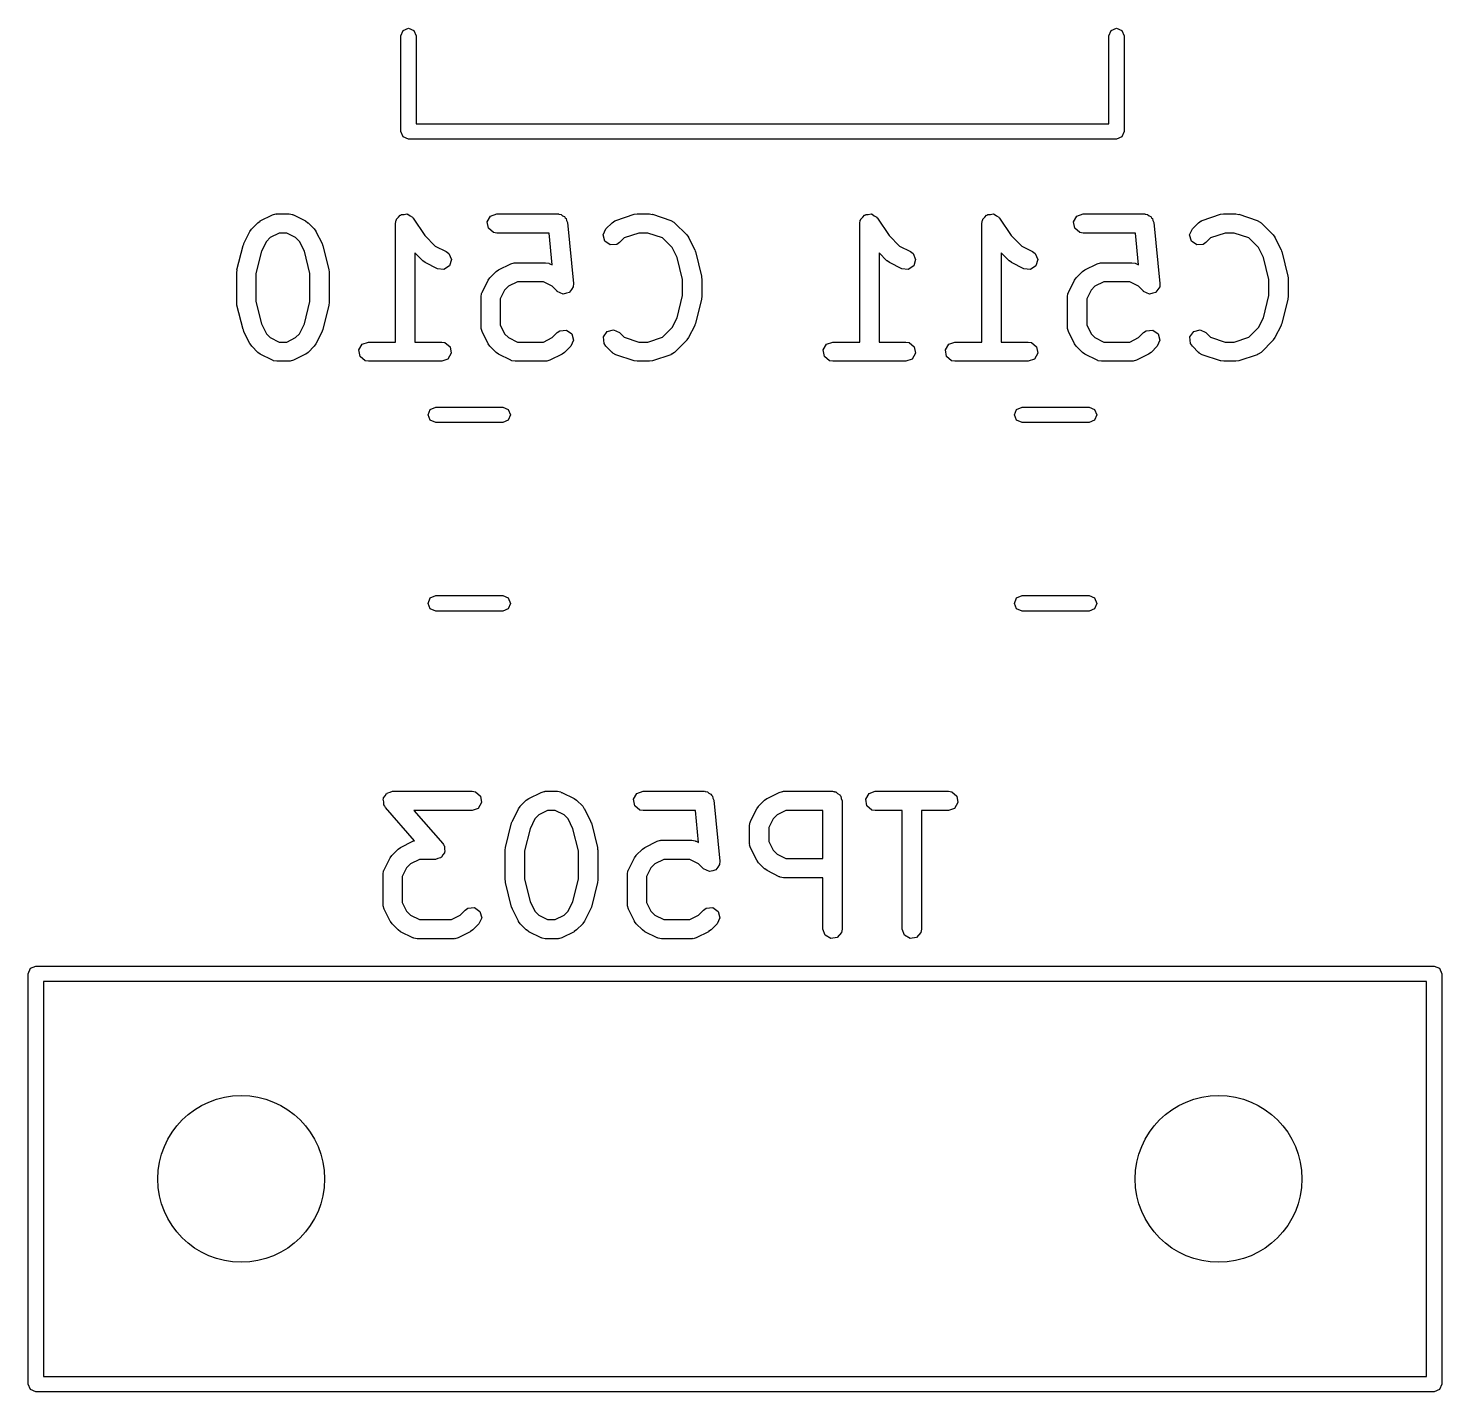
# Model space of a CAD drawing. Extents: x 88 to 206, y -135 to -60.
# Drawn here: x 123.56 to 134.58, y -106.92 to -96.29 of the extents above; entities that cross this region are included whole.
import ezdxf

# ---------------------------------------------------------------- set-up
doc = ezdxf.new("R2010")
doc.units = 0
doc.layers.add('BLACK', color=7, linetype='CONTINUOUS')

msp = doc.modelspace()

# ---------------------------------------------------------------- linework, layer by layer
at = {"layer": 'BLACK', "linetype": 'CONTINUOUS'}
for p, q in [((126.466, -96.3486), (126.484, -96.3062)), ((126.484, -96.3062), (126.526, -96.2886)), ((126.526, -96.2886), (126.568, -96.3062)), ((126.568, -96.3062), (126.586, -96.3486)), ((131.986, -96.3486), (132.004, -96.3062)), ((132.004, -96.3062), (132.046, -96.2886)), ((132.046, -96.2886), (132.088, -96.3062)), ((132.088, -96.3062), (132.106, -96.3486)), ((126.466, -97.0936), (126.466, -96.3486)), ((126.586, -96.3486), (126.586, -97.0336)), ((131.986, -97.0336), (131.986, -96.3486)), ((132.106, -96.3486), (132.106, -97.0936)), ((126.586, -97.0336), (131.986, -97.0336)), ((126.484, -97.136), (126.466, -97.0936)), ((126.526, -97.1536), (126.484, -97.136)), ((132.046, -97.1536), (126.526, -97.1536)), ((132.088, -97.136), (132.046, -97.1536)), ((132.106, -97.0936), (132.088, -97.136)), ((125.371, -97.7915), (125.466, -97.7439)), ((125.466, -97.7439), (125.491, -97.7365)), ((125.491, -97.7365), (125.496, -97.7375)), ((125.496, -97.7375), (125.5, -97.736)), ((125.5, -97.736), (125.595, -97.736)), ((125.595, -97.736), (125.621, -97.7405)), ((125.621, -97.7405), (125.624, -97.7434)), ((125.624, -97.7434), (125.629, -97.7439)), ((125.629, -97.7439), (125.724, -97.7915)), ((126.449, -97.7627), (126.462, -97.746)), ((126.462, -97.746), (126.467, -97.7453)), ((126.467, -97.7453), (126.47, -97.7423)), ((126.47, -97.7423), (126.492, -97.7409)), ((126.492, -97.7409), (126.513, -97.7371)), ((126.513, -97.7371), (126.517, -97.7393)), ((126.517, -97.7393), (126.521, -97.739)), ((126.521, -97.739), (126.539, -97.7519)), ((127.166, -97.7535), (127.214, -97.736)), ((127.214, -97.736), (127.69, -97.736)), ((127.69, -97.736), (127.694, -97.7367)), ((127.694, -97.7367), (127.696, -97.7362)), ((127.696, -97.7362), (127.699, -97.7375)), ((127.699, -97.7375), (127.716, -97.7405)), ((127.716, -97.7405), (127.728, -97.7507)), ((128.143, -97.7874), (128.286, -97.7398)), ((128.286, -97.7398), (128.308, -97.7365)), ((128.308, -97.7365), (128.31, -97.736)), ((128.31, -97.736), (128.405, -97.736)), ((128.405, -97.736), (128.427, -97.7399)), ((128.427, -97.7399), (128.428, -97.7398)), ((128.428, -97.7398), (128.571, -97.7874)), ((130.068, -97.7627), (130.082, -97.746)), ((130.082, -97.746), (130.086, -97.7453)), ((130.086, -97.7453), (130.089, -97.7423)), ((130.089, -97.7423), (130.111, -97.7409)), ((130.111, -97.7409), (130.133, -97.7371)), ((130.133, -97.7371), (130.136, -97.7393)), ((130.136, -97.7393), (130.141, -97.739)), ((130.141, -97.739), (130.158, -97.7519)), ((131.021, -97.7627), (131.034, -97.746)), ((131.034, -97.746), (131.039, -97.7453)), ((131.039, -97.7453), (131.042, -97.7423)), ((131.042, -97.7423), (131.064, -97.7409)), ((131.064, -97.7409), (131.085, -97.7371)), ((131.085, -97.7371), (131.089, -97.7393)), ((131.089, -97.7393), (131.093, -97.739)), ((131.093, -97.739), (131.111, -97.7519)), ((131.738, -97.7535), (131.786, -97.736)), ((131.786, -97.736), (132.262, -97.736)), ((132.262, -97.736), (132.266, -97.7367)), ((132.266, -97.7367), (132.268, -97.7362)), ((132.268, -97.7362), (132.271, -97.7375)), ((132.271, -97.7375), (132.288, -97.7405)), ((132.288, -97.7405), (132.3, -97.7507)), ((132.715, -97.7874), (132.858, -97.7398)), ((132.858, -97.7398), (132.88, -97.7365)), ((132.88, -97.7365), (132.882, -97.736)), ((132.882, -97.736), (132.977, -97.736)), ((132.977, -97.736), (132.999, -97.7399)), ((132.999, -97.7399), (133, -97.7398)), ((133, -97.7398), (133.143, -97.7874)), ((125.29, -97.8727), (125.303, -97.8547)), ((125.303, -97.8547), (125.304, -97.8532)), ((125.304, -97.8532), (125.352, -97.8056)), ((125.352, -97.8056), (125.37, -97.7927)), ((125.37, -97.7927), (125.371, -97.7915)), ((125.724, -97.7915), (125.742, -97.8049)), ((125.742, -97.8049), (125.744, -97.8056)), ((125.744, -97.8056), (125.791, -97.8532)), ((125.791, -97.8532), (125.804, -97.8716)), ((126.425, -97.811), (126.43, -97.7853)), ((126.425, -98.736), (126.425, -97.811)), ((126.43, -97.7853), (126.432, -97.782)), ((126.432, -97.782), (126.433, -97.7777)), ((126.433, -97.7777), (126.449, -97.7627)), ((126.539, -97.7519), (126.557, -97.7628)), ((126.557, -97.7628), (126.559, -97.7668)), ((126.559, -97.7668), (126.562, -97.7694)), ((126.562, -97.7694), (126.654, -97.9061)), ((127.14, -97.798), (127.166, -97.7535)), ((127.149, -97.8485), (127.14, -97.798)), ((127.189, -97.8815), (127.149, -97.8485)), ((127.728, -97.7507), (127.743, -97.7573)), ((127.743, -97.7573), (127.747, -97.7667)), ((127.747, -97.7667), (127.755, -97.7735)), ((127.755, -97.7735), (127.758, -97.7892)), ((127.758, -97.7892), (127.765, -97.8035)), ((127.765, -97.8035), (127.813, -98.2797)), ((128.044, -97.8997), (128.066, -97.8532)), ((128.066, -97.8532), (128.114, -97.8056)), ((128.114, -97.8056), (128.135, -97.7906)), ((128.135, -97.7906), (128.139, -97.7902)), ((128.139, -97.7902), (128.143, -97.7874)), ((128.571, -97.7874), (128.594, -97.7999)), ((128.594, -97.7999), (128.597, -97.8037)), ((128.597, -97.8037), (128.601, -97.8056)), ((128.601, -97.8056), (128.696, -97.9008)), ((130.045, -97.811), (130.049, -97.7853)), ((130.045, -98.736), (130.045, -97.811)), ((130.049, -97.7853), (130.052, -97.782)), ((130.052, -97.7777), (130.068, -97.7627)), ((130.052, -97.782), (130.052, -97.7777)), ((130.158, -97.7519), (130.177, -97.7628)), ((130.177, -97.7628), (130.179, -97.7668)), ((130.179, -97.7668), (130.182, -97.7694)), ((130.182, -97.7694), (130.273, -97.9061)), ((130.997, -97.811), (131.002, -97.7853)), ((130.997, -98.736), (130.997, -97.811)), ((131.002, -97.7853), (131.004, -97.782)), ((131.004, -97.782), (131.005, -97.7777)), ((131.005, -97.7777), (131.021, -97.7627)), ((131.111, -97.7519), (131.129, -97.7628)), ((131.129, -97.7628), (131.131, -97.7668)), ((131.131, -97.7668), (131.134, -97.7694)), ((131.134, -97.7694), (131.226, -97.9061)), ((131.712, -97.798), (131.738, -97.7535)), ((131.721, -97.8485), (131.712, -97.798)), ((131.761, -97.8815), (131.721, -97.8485)), ((132.3, -97.7507), (132.315, -97.7573)), ((132.315, -97.7573), (132.319, -97.7667)), ((132.319, -97.7667), (132.327, -97.7735)), ((132.327, -97.7735), (132.33, -97.7892)), ((132.33, -97.7892), (132.337, -97.8035)), ((132.337, -97.8035), (132.385, -98.2797)), ((132.616, -97.8997), (132.638, -97.8532)), ((132.638, -97.8532), (132.686, -97.8056)), ((132.686, -97.8056), (132.707, -97.7906)), ((132.707, -97.7906), (132.711, -97.7902)), ((132.711, -97.7902), (132.715, -97.7874)), ((133.143, -97.7874), (133.166, -97.7999)), ((133.166, -97.7999), (133.169, -97.8037)), ((133.169, -97.8037), (133.173, -97.8056)), ((133.173, -97.8056), (133.268, -97.9008)), ((125.242, -97.9679), (125.29, -97.8727)), ((125.419, -97.9506), (125.38, -98.0276)), ((125.449, -97.9202), (125.419, -97.9506)), ((125.518, -97.886), (125.449, -97.9202)), ((125.578, -97.886), (125.518, -97.886)), ((125.646, -97.9202), (125.578, -97.886)), ((125.676, -97.9506), (125.646, -97.9202)), ((125.715, -98.0276), (125.676, -97.9506)), ((125.804, -97.8716), (125.805, -97.8727)), ((125.805, -97.8727), (125.853, -97.9679)), ((126.654, -97.9061), (126.735, -97.9874)), ((127.214, -97.886), (127.189, -97.8815)), ((127.623, -97.886), (127.214, -97.886)), ((127.647, -98.1342), (127.623, -97.886)), ((128.058, -97.9492), (128.044, -97.8997)), ((128.1, -97.9787), (128.058, -97.9492)), ((128.172, -97.9593), (128.151, -97.9742)), ((128.207, -97.9242), (128.172, -97.9593)), ((128.322, -97.886), (128.207, -97.9242)), ((128.393, -97.886), (128.322, -97.886)), ((128.507, -97.9242), (128.393, -97.886)), ((128.581, -97.9983), (128.507, -97.9242)), ((128.696, -97.9008), (128.709, -97.9192)), ((128.709, -97.9192), (128.71, -97.9203)), ((128.71, -97.9203), (128.758, -98.0155)), ((130.273, -97.9061), (130.355, -97.9874)), ((131.226, -97.9061), (131.307, -97.9874)), ((131.786, -97.886), (131.761, -97.8815)), ((132.195, -97.886), (131.786, -97.886)), ((132.219, -98.1342), (132.195, -97.886)), ((132.63, -97.9492), (132.616, -97.8997)), ((132.672, -97.9787), (132.63, -97.9492)), ((132.744, -97.9593), (132.723, -97.9742)), ((132.779, -97.9242), (132.744, -97.9593)), ((132.894, -97.886), (132.779, -97.9242)), ((132.965, -97.886), (132.894, -97.886)), ((133.079, -97.9242), (132.965, -97.886)), ((133.153, -97.9983), (133.079, -97.9242)), ((133.268, -97.9008), (133.281, -97.9192)), ((133.281, -97.9192), (133.282, -97.9203)), ((133.282, -97.9203), (133.33, -98.0155)), ((125.189, -98.1737), (125.237, -97.9833)), ((125.237, -97.9833), (125.242, -97.9714)), ((125.242, -97.9714), (125.242, -97.9679)), ((125.38, -98.0276), (125.337, -98.2012)), ((125.758, -98.2012), (125.715, -98.0276)), ((125.853, -97.9679), (125.856, -97.9803)), ((125.856, -97.9803), (125.858, -97.9833)), ((125.858, -97.9833), (125.906, -98.1737)), ((126.637, -98.1021), (126.575, -98.0397)), ((126.575, -98.0397), (126.575, -98.736)), ((126.735, -97.9874), (126.819, -98.0296)), ((126.819, -98.0296), (126.84, -98.0451)), ((126.84, -98.0451), (126.861, -98.0922)), ((128.151, -97.9742), (128.1, -97.9787)), ((128.62, -98.0753), (128.581, -97.9983)), ((128.663, -98.2488), (128.62, -98.0753)), ((128.758, -98.0155), (128.761, -98.0279)), ((128.761, -98.0279), (128.763, -98.0309)), ((128.763, -98.0309), (128.811, -98.2214)), ((130.257, -98.1021), (130.195, -98.0397)), ((130.195, -98.0397), (130.195, -98.736)), ((130.355, -97.9874), (130.439, -98.0296)), ((130.439, -98.0296), (130.46, -98.0451)), ((130.46, -98.0451), (130.48, -98.0922)), ((131.209, -98.1021), (131.147, -98.0397)), ((131.147, -98.0397), (131.147, -98.736)), ((131.307, -97.9874), (131.391, -98.0296)), ((131.391, -98.0296), (131.412, -98.0451)), ((131.412, -98.0451), (131.433, -98.0922)), ((132.723, -97.9742), (132.672, -97.9787)), ((133.192, -98.0753), (133.153, -97.9983)), ((133.235, -98.2488), (133.192, -98.0753)), ((133.33, -98.0155), (133.333, -98.0279)), ((133.333, -98.0279), (133.335, -98.0309)), ((133.335, -98.0309), (133.383, -98.2214)), ((125.187, -98.1919), (125.19, -98.1772)), ((125.19, -98.1772), (125.189, -98.1737)), ((125.906, -98.1737), (125.907, -98.1887)), ((126.639, -98.1028), (126.637, -98.1021)), ((126.657, -98.1162), (126.639, -98.1028)), ((126.752, -98.1638), (126.657, -98.1162)), ((126.803, -98.1696), (126.752, -98.1638)), ((126.846, -98.1414), (126.803, -98.1696)), ((126.861, -98.0922), (126.846, -98.1414)), ((127.161, -98.2341), (127.209, -98.1865)), ((127.209, -98.1865), (127.227, -98.1737)), ((127.227, -98.1737), (127.228, -98.1725)), ((127.228, -98.1725), (127.324, -98.1249)), ((127.324, -98.1249), (127.349, -98.1174)), ((127.349, -98.1174), (127.353, -98.1185)), ((127.353, -98.1185), (127.357, -98.1169)), ((127.357, -98.1169), (127.595, -98.1169)), ((127.595, -98.1169), (127.621, -98.1215)), ((127.621, -98.1215), (127.624, -98.1243)), ((127.624, -98.1243), (127.629, -98.1249)), ((127.629, -98.1249), (127.647, -98.1342)), ((130.259, -98.1028), (130.257, -98.1021)), ((130.277, -98.1162), (130.259, -98.1028)), ((130.372, -98.1638), (130.277, -98.1162)), ((130.423, -98.1696), (130.372, -98.1638)), ((130.466, -98.1414), (130.423, -98.1696)), ((130.48, -98.0922), (130.466, -98.1414)), ((131.211, -98.1028), (131.209, -98.1021)), ((131.229, -98.1162), (131.211, -98.1028)), ((131.324, -98.1638), (131.229, -98.1162)), ((131.375, -98.1696), (131.324, -98.1638)), ((131.418, -98.1414), (131.375, -98.1696)), ((131.433, -98.0922), (131.418, -98.1414)), ((131.733, -98.2341), (131.781, -98.1865)), ((131.781, -98.1865), (131.799, -98.1737)), ((131.799, -98.1737), (131.8, -98.1725)), ((131.8, -98.1725), (131.896, -98.1249)), ((131.896, -98.1249), (131.921, -98.1174)), ((131.921, -98.1174), (131.925, -98.1185)), ((131.925, -98.1185), (131.929, -98.1169)), ((131.929, -98.1169), (132.167, -98.1169)), ((132.167, -98.1169), (132.193, -98.1215)), ((132.193, -98.1215), (132.196, -98.1243)), ((132.196, -98.1243), (132.201, -98.1249)), ((132.201, -98.1249), (132.219, -98.1342)), ((125.187, -98.43), (125.187, -98.1919)), ((125.337, -98.2012), (125.337, -98.4208)), ((125.758, -98.4208), (125.758, -98.2012)), ((125.907, -98.1887), (125.908, -98.1919)), ((125.908, -98.1919), (125.908, -98.43)), ((127.1, -98.3489), (127.147, -98.2536)), ((127.147, -98.2536), (127.161, -98.2356)), ((127.161, -98.2356), (127.161, -98.2341)), ((127.375, -98.2669), (127.306, -98.3012)), ((127.578, -98.2669), (127.375, -98.2669)), ((127.646, -98.3012), (127.578, -98.2669)), ((127.813, -98.2797), (127.811, -98.3057)), ((128.663, -98.3732), (128.663, -98.2488)), ((128.811, -98.2214), (128.812, -98.2363)), ((128.812, -98.2363), (128.813, -98.2396)), ((128.813, -98.2396), (128.813, -98.3824)), ((131.672, -98.3489), (131.719, -98.2536)), ((131.719, -98.2536), (131.733, -98.2356)), ((131.733, -98.2356), (131.733, -98.2341)), ((131.947, -98.2669), (131.878, -98.3012)), ((132.15, -98.2669), (131.947, -98.2669)), ((132.218, -98.3012), (132.15, -98.2669)), ((132.385, -98.2797), (132.383, -98.3057)), ((133.235, -98.3732), (133.235, -98.2488)), ((133.383, -98.2214), (133.384, -98.2363)), ((133.384, -98.2363), (133.385, -98.2396)), ((133.385, -98.2396), (133.385, -98.3824)), ((127.092, -98.3824), (127.096, -98.3568)), ((127.092, -98.6205), (127.092, -98.3824)), ((127.096, -98.3568), (127.099, -98.3533)), ((127.099, -98.3533), (127.1, -98.3489)), ((127.276, -98.3316), (127.242, -98.4001)), ((127.242, -98.4001), (127.242, -98.6028)), ((127.306, -98.3012), (127.276, -98.3316)), ((127.685, -98.3402), (127.646, -98.3012)), ((127.686, -98.3404), (127.685, -98.3402)), ((127.686, -98.3409), (127.686, -98.3404)), ((127.709, -98.3512), (127.686, -98.3409)), ((127.732, -98.3619), (127.709, -98.3512)), ((127.757, -98.3551), (127.732, -98.362)), ((127.732, -98.362), (127.732, -98.3618)), ((127.732, -98.3618), (127.732, -98.3619)), ((127.781, -98.3486), (127.757, -98.3551)), ((127.782, -98.3481), (127.781, -98.3482)), ((127.781, -98.3482), (127.781, -98.3486)), ((127.796, -98.3272), (127.782, -98.3481)), ((127.811, -98.3066), (127.796, -98.3272)), ((127.811, -98.3057), (127.81, -98.3061)), ((127.81, -98.3061), (127.811, -98.3066)), ((128.62, -98.5467), (128.663, -98.3732)), ((128.811, -98.4006), (128.763, -98.5911)), ((128.813, -98.3824), (128.81, -98.3972)), ((128.81, -98.3972), (128.811, -98.4006)), ((131.664, -98.3824), (131.668, -98.3568)), ((131.664, -98.6205), (131.664, -98.3824)), ((131.668, -98.3568), (131.671, -98.3533)), ((131.671, -98.3533), (131.672, -98.3489)), ((131.848, -98.3316), (131.814, -98.4001)), ((131.814, -98.4001), (131.814, -98.6028)), ((131.878, -98.3012), (131.848, -98.3316)), ((132.257, -98.3402), (132.218, -98.3012)), ((132.258, -98.3404), (132.257, -98.3402)), ((132.258, -98.3409), (132.258, -98.3404)), ((132.281, -98.3512), (132.258, -98.3409)), ((132.304, -98.3619), (132.281, -98.3512)), ((132.329, -98.3551), (132.304, -98.362)), ((132.304, -98.362), (132.304, -98.3618)), ((132.304, -98.3618), (132.304, -98.3619)), ((132.353, -98.3486), (132.329, -98.3551)), ((132.354, -98.3481), (132.353, -98.3482)), ((132.353, -98.3482), (132.353, -98.3486)), ((132.368, -98.3272), (132.354, -98.3481)), ((132.383, -98.3066), (132.368, -98.3272)), ((132.383, -98.3057), (132.382, -98.3061)), ((132.382, -98.3061), (132.383, -98.3066)), ((133.192, -98.5467), (133.235, -98.3732)), ((133.383, -98.4006), (133.335, -98.5911)), ((133.385, -98.3824), (133.382, -98.3972)), ((133.382, -98.3972), (133.383, -98.4006)), ((125.188, -98.4333), (125.187, -98.43)), ((125.189, -98.4482), (125.188, -98.4333)), ((125.237, -98.6387), (125.189, -98.4482)), ((125.337, -98.4208), (125.38, -98.5943)), ((125.715, -98.5943), (125.758, -98.4208)), ((125.906, -98.4482), (125.858, -98.6387)), ((125.908, -98.43), (125.906, -98.4448)), ((125.906, -98.4448), (125.906, -98.4482)), ((125.38, -98.5943), (125.419, -98.6713)), ((125.676, -98.6713), (125.715, -98.5943)), ((127.093, -98.6247), (127.092, -98.6205)), ((127.092, -98.6291), (127.093, -98.6247)), ((127.242, -98.6028), (127.276, -98.6713)), ((128.507, -98.6978), (128.581, -98.6237)), ((128.581, -98.6237), (128.62, -98.5467)), ((128.758, -98.6064), (128.71, -98.7017)), ((128.763, -98.5911), (128.758, -98.6029)), ((128.758, -98.6029), (128.758, -98.6064)), ((131.665, -98.6247), (131.664, -98.6205)), ((131.664, -98.6291), (131.665, -98.6247)), ((131.814, -98.6028), (131.848, -98.6713)), ((133.079, -98.6978), (133.153, -98.6237)), ((133.153, -98.6237), (133.192, -98.5467)), ((133.33, -98.6064), (133.282, -98.7017)), ((133.335, -98.5911), (133.33, -98.6029)), ((133.33, -98.6029), (133.33, -98.6064)), ((125.239, -98.6416), (125.237, -98.6387)), ((125.242, -98.654), (125.239, -98.6416)), ((125.29, -98.7493), (125.242, -98.654)), ((125.419, -98.6713), (125.449, -98.7017)), ((125.449, -98.7017), (125.518, -98.736)), ((125.518, -98.736), (125.578, -98.736)), ((125.578, -98.736), (125.646, -98.7017)), ((125.646, -98.7017), (125.676, -98.6713)), ((125.853, -98.654), (125.805, -98.7493)), ((125.858, -98.6387), (125.853, -98.6505)), ((125.853, -98.6505), (125.853, -98.654)), ((126.166, -98.7535), (126.214, -98.736)), ((126.214, -98.736), (126.425, -98.736)), ((126.575, -98.736), (126.786, -98.736)), ((126.786, -98.736), (126.811, -98.7405)), ((127.1, -98.654), (127.092, -98.6291)), ((127.147, -98.7493), (127.1, -98.654)), ((127.276, -98.6713), (127.306, -98.7017)), ((127.306, -98.7017), (127.375, -98.736)), ((127.375, -98.736), (127.578, -98.736)), ((127.578, -98.736), (127.646, -98.7017)), ((127.646, -98.7017), (127.685, -98.6627)), ((127.685, -98.6627), (127.706, -98.6478)), ((127.706, -98.6478), (127.758, -98.6433)), ((127.758, -98.6433), (127.8, -98.6727)), ((127.813, -98.7223), (127.791, -98.7688)), ((127.8, -98.6727), (127.813, -98.7223)), ((128.047, -98.6963), (128.076, -98.6543)), ((128.051, -98.7474), (128.047, -98.6963)), ((128.076, -98.6543), (128.126, -98.641)), ((128.126, -98.641), (128.172, -98.6627)), ((128.172, -98.6627), (128.207, -98.6978)), ((128.207, -98.6978), (128.322, -98.736)), ((128.322, -98.736), (128.393, -98.736)), ((128.393, -98.736), (128.507, -98.6978)), ((128.696, -98.7212), (128.601, -98.8164)), ((128.697, -98.7197), (128.696, -98.7212)), ((128.71, -98.7017), (128.697, -98.7197)), ((129.786, -98.7535), (129.834, -98.736)), ((129.834, -98.736), (130.045, -98.736)), ((130.195, -98.736), (130.405, -98.736)), ((130.405, -98.736), (130.431, -98.7405)), ((130.738, -98.7535), (130.786, -98.736)), ((130.786, -98.736), (130.997, -98.736)), ((131.147, -98.736), (131.358, -98.736)), ((131.358, -98.736), (131.383, -98.7405)), ((131.672, -98.654), (131.664, -98.6291)), ((131.719, -98.7493), (131.672, -98.654)), ((131.848, -98.6713), (131.878, -98.7017)), ((131.878, -98.7017), (131.947, -98.736)), ((131.947, -98.736), (132.15, -98.736)), ((132.15, -98.736), (132.218, -98.7017)), ((132.218, -98.7017), (132.257, -98.6627)), ((132.257, -98.6627), (132.278, -98.6478)), ((132.278, -98.6478), (132.33, -98.6433)), ((132.33, -98.6433), (132.372, -98.6727)), ((132.385, -98.7223), (132.363, -98.7688)), ((132.372, -98.6727), (132.385, -98.7223)), ((132.619, -98.6963), (132.648, -98.6543)), ((132.623, -98.7474), (132.619, -98.6963)), ((132.648, -98.6543), (132.698, -98.641)), ((132.698, -98.641), (132.744, -98.6627)), ((132.744, -98.6627), (132.779, -98.6978)), ((132.779, -98.6978), (132.894, -98.736)), ((132.894, -98.736), (132.965, -98.736)), ((132.965, -98.736), (133.079, -98.6978)), ((133.268, -98.7212), (133.173, -98.8164)), ((133.269, -98.7197), (133.268, -98.7212)), ((133.282, -98.7017), (133.269, -98.7197)), ((125.291, -98.7504), (125.29, -98.7493)), ((125.304, -98.7688), (125.291, -98.7504)), ((125.352, -98.8164), (125.304, -98.7688)), ((125.353, -98.8171), (125.352, -98.8164)), ((125.371, -98.8304), (125.353, -98.8171)), ((125.466, -98.8781), (125.371, -98.8304)), ((125.724, -98.8304), (125.629, -98.8781)), ((125.725, -98.8293), (125.724, -98.8304)), ((125.744, -98.8164), (125.725, -98.8293)), ((125.791, -98.7688), (125.744, -98.8164)), ((125.792, -98.7673), (125.791, -98.7688)), ((125.805, -98.7493), (125.792, -98.7673)), ((126.14, -98.798), (126.166, -98.7535)), ((126.149, -98.8485), (126.14, -98.798)), ((126.189, -98.8815), (126.149, -98.8485)), ((126.811, -98.7405), (126.851, -98.7735)), ((126.86, -98.824), (126.834, -98.8684)), ((126.851, -98.7735), (126.86, -98.824)), ((127.148, -98.7504), (127.147, -98.7493)), ((127.161, -98.7688), (127.148, -98.7504)), ((127.209, -98.8164), (127.161, -98.7688)), ((127.21, -98.8171), (127.209, -98.8164)), ((127.228, -98.8304), (127.21, -98.8171)), ((127.324, -98.8781), (127.228, -98.8304)), ((127.724, -98.8304), (127.629, -98.8781)), ((127.725, -98.8293), (127.724, -98.8304)), ((127.744, -98.8164), (127.725, -98.8293)), ((127.791, -98.7688), (127.744, -98.8164)), ((128.066, -98.7688), (128.051, -98.7474)), ((128.114, -98.8164), (128.066, -98.7688)), ((128.118, -98.8183), (128.114, -98.8164)), ((128.12, -98.8221), (128.118, -98.8183)), ((128.143, -98.8345), (128.12, -98.8221)), ((128.286, -98.8821), (128.143, -98.8345)), ((128.571, -98.8345), (128.428, -98.8821)), ((128.575, -98.8317), (128.571, -98.8345)), ((128.579, -98.8313), (128.575, -98.8317)), ((128.601, -98.8164), (128.579, -98.8313)), ((129.76, -98.798), (129.786, -98.7535)), ((129.769, -98.8485), (129.76, -98.798)), ((129.808, -98.8815), (129.769, -98.8485)), ((130.431, -98.7405), (130.47, -98.7735)), ((130.479, -98.824), (130.454, -98.8684)), ((130.47, -98.7735), (130.479, -98.824)), ((130.712, -98.798), (130.738, -98.7535)), ((130.721, -98.8485), (130.712, -98.798)), ((130.761, -98.8815), (130.721, -98.8485)), ((131.383, -98.7405), (131.423, -98.7735)), ((131.432, -98.824), (131.406, -98.8684)), ((131.423, -98.7735), (131.432, -98.824)), ((131.72, -98.7504), (131.719, -98.7493)), ((131.733, -98.7688), (131.72, -98.7504)), ((131.781, -98.8164), (131.733, -98.7688)), ((131.782, -98.8171), (131.781, -98.8164)), ((131.8, -98.8304), (131.782, -98.8171)), ((131.896, -98.8781), (131.8, -98.8304)), ((132.296, -98.8304), (132.201, -98.8781)), ((132.297, -98.8293), (132.296, -98.8304)), ((132.316, -98.8164), (132.297, -98.8293)), ((132.363, -98.7688), (132.316, -98.8164)), ((132.638, -98.7688), (132.623, -98.7474)), ((132.686, -98.8164), (132.638, -98.7688)), ((132.69, -98.8183), (132.686, -98.8164)), ((132.692, -98.8221), (132.69, -98.8183)), ((132.715, -98.8345), (132.692, -98.8221)), ((132.858, -98.8821), (132.715, -98.8345)), ((133.143, -98.8345), (133, -98.8821)), ((133.147, -98.8317), (133.143, -98.8345)), ((133.151, -98.8313), (133.147, -98.8317)), ((133.173, -98.8164), (133.151, -98.8313)), ((125.471, -98.8786), (125.466, -98.8781)), ((125.474, -98.8815), (125.471, -98.8786)), ((125.5, -98.886), (125.474, -98.8815)), ((125.595, -98.886), (125.5, -98.886)), ((125.599, -98.8844), (125.595, -98.886)), ((125.604, -98.8855), (125.599, -98.8844)), ((125.629, -98.8781), (125.604, -98.8855)), ((126.214, -98.886), (126.189, -98.8815)), ((126.786, -98.886), (126.214, -98.886)), ((126.834, -98.8684), (126.786, -98.886)), ((127.328, -98.8786), (127.324, -98.8781)), ((127.331, -98.8815), (127.328, -98.8786)), ((127.357, -98.886), (127.331, -98.8815)), ((127.595, -98.886), (127.357, -98.886)), ((127.599, -98.8844), (127.595, -98.886)), ((127.604, -98.8855), (127.599, -98.8844)), ((127.629, -98.8781), (127.604, -98.8855)), ((128.287, -98.8821), (128.286, -98.8821)), ((128.31, -98.886), (128.287, -98.8821)), ((128.405, -98.886), (128.31, -98.886)), ((128.406, -98.8854), (128.405, -98.886)), ((128.428, -98.8821), (128.406, -98.8854)), ((129.834, -98.886), (129.808, -98.8815)), ((130.405, -98.886), (129.834, -98.886)), ((130.454, -98.8684), (130.405, -98.886)), ((130.786, -98.886), (130.761, -98.8815)), ((131.358, -98.886), (130.786, -98.886)), ((131.406, -98.8684), (131.358, -98.886)), ((131.9, -98.8786), (131.896, -98.8781)), ((131.903, -98.8815), (131.9, -98.8786)), ((131.929, -98.886), (131.903, -98.8815)), ((132.167, -98.886), (131.929, -98.886)), ((132.171, -98.8844), (132.167, -98.886)), ((132.176, -98.8855), (132.171, -98.8844)), ((132.201, -98.8781), (132.176, -98.8855)), ((132.859, -98.8821), (132.858, -98.8821)), ((132.882, -98.886), (132.859, -98.8821)), ((132.977, -98.886), (132.882, -98.886)), ((132.978, -98.8854), (132.977, -98.886)), ((133, -98.8821), (132.978, -98.8854)), ((126.679, -99.3036), (126.696, -99.2612)), ((126.696, -99.2612), (126.739, -99.2436)), ((126.739, -99.2436), (127.261, -99.2436)), ((127.261, -99.2436), (127.304, -99.2612)), ((127.304, -99.2612), (127.321, -99.3036)), ((131.251, -99.3036), (131.268, -99.2612)), ((131.268, -99.2612), (131.311, -99.2436)), ((131.311, -99.2436), (131.833, -99.2436)), ((131.833, -99.2436), (131.876, -99.2612)), ((131.876, -99.2612), (131.893, -99.3036)), ((126.696, -99.346), (126.679, -99.3036)), ((126.739, -99.3636), (126.696, -99.346)), ((127.261, -99.3636), (126.739, -99.3636)), ((127.304, -99.346), (127.261, -99.3636)), ((127.321, -99.3036), (127.304, -99.346)), ((131.268, -99.346), (131.251, -99.3036)), ((131.311, -99.3636), (131.268, -99.346)), ((131.833, -99.3636), (131.311, -99.3636)), ((131.876, -99.346), (131.833, -99.3636)), ((131.893, -99.3036), (131.876, -99.346)), ((126.696, -100.731), (126.739, -100.714)), ((126.739, -100.714), (127.261, -100.714)), ((127.261, -100.714), (127.304, -100.731)), ((131.268, -100.731), (131.311, -100.714)), ((131.311, -100.714), (131.833, -100.714)), ((131.833, -100.714), (131.876, -100.731)), ((126.679, -100.774), (126.696, -100.731)), ((126.696, -100.816), (126.679, -100.774)), ((126.739, -100.834), (126.696, -100.816)), ((127.304, -100.816), (127.261, -100.834)), ((127.304, -100.731), (127.321, -100.774)), ((127.321, -100.774), (127.304, -100.816)), ((131.251, -100.774), (131.268, -100.731)), ((131.268, -100.816), (131.251, -100.774)), ((131.311, -100.834), (131.268, -100.816)), ((131.876, -100.816), (131.833, -100.834)), ((131.876, -100.731), (131.893, -100.774)), ((131.893, -100.774), (131.876, -100.816)), ((127.261, -100.834), (126.739, -100.834)), ((131.833, -100.834), (131.311, -100.834)), ((126.345, -102.275), (126.355, -102.258)), ((126.355, -102.258), (126.36, -102.256)), ((126.36, -102.256), (126.364, -102.251)), ((126.364, -102.251), (126.384, -102.247)), ((126.384, -102.247), (126.403, -102.24)), ((126.403, -102.24), (127.022, -102.24)), ((127.022, -102.24), (127.048, -102.245)), ((127.048, -102.245), (127.087, -102.278)), ((127.465, -102.296), (127.56, -102.248)), ((127.56, -102.248), (127.585, -102.241)), ((127.585, -102.241), (127.589, -102.242)), ((127.589, -102.242), (127.593, -102.24)), ((127.593, -102.24), (127.689, -102.24)), ((127.689, -102.24), (127.714, -102.245)), ((127.714, -102.245), (127.718, -102.248)), ((127.718, -102.248), (127.722, -102.248)), ((127.722, -102.248), (127.817, -102.296)), ((128.281, -102.302), (128.307, -102.258)), ((128.307, -102.258), (128.355, -102.24)), ((128.355, -102.24), (128.832, -102.24)), ((128.832, -102.24), (128.835, -102.241)), ((128.835, -102.241), (128.837, -102.24)), ((128.837, -102.24), (128.84, -102.242)), ((128.84, -102.242), (128.857, -102.245)), ((128.857, -102.245), (128.869, -102.255)), ((128.869, -102.255), (128.884, -102.261)), ((128.884, -102.261), (128.888, -102.271)), ((129.322, -102.296), (129.417, -102.248)), ((129.417, -102.248), (129.442, -102.241)), ((129.442, -102.241), (129.446, -102.242)), ((129.446, -102.242), (129.451, -102.24)), ((129.451, -102.24), (129.832, -102.24)), ((129.832, -102.24), (129.841, -102.242)), ((129.841, -102.242), (129.845, -102.241)), ((129.845, -102.241), (129.847, -102.243)), ((129.847, -102.243), (129.857, -102.245)), ((129.857, -102.245), (129.872, -102.257)), ((129.872, -102.257), (129.889, -102.267)), ((130.091, -102.302), (130.117, -102.258)), ((130.117, -102.258), (130.165, -102.24)), ((130.165, -102.24), (130.736, -102.24)), ((130.736, -102.24), (130.762, -102.245)), ((130.762, -102.245), (130.801, -102.278)), ((126.329, -102.302), (126.332, -102.297)), ((126.333, -102.322), (126.329, -102.302)), ((126.332, -102.291), (126.345, -102.275)), ((126.332, -102.297), (126.332, -102.291)), ((126.333, -102.342), (126.333, -102.322)), ((126.337, -102.35), (126.333, -102.342)), ((126.338, -102.353), (126.337, -102.35)), ((126.341, -102.355), (126.338, -102.353)), ((126.347, -102.365), (126.341, -102.355)), ((126.574, -102.625), (126.347, -102.365)), ((127.07, -102.373), (127.022, -102.39)), ((127.096, -102.328), (127.07, -102.373)), ((127.087, -102.278), (127.096, -102.328)), ((127.383, -102.377), (127.397, -102.359)), ((127.397, -102.359), (127.398, -102.357)), ((127.398, -102.357), (127.445, -102.31)), ((127.445, -102.31), (127.464, -102.297)), ((127.464, -102.297), (127.465, -102.296)), ((127.817, -102.296), (127.835, -102.309)), ((127.835, -102.309), (127.837, -102.31)), ((127.837, -102.31), (127.885, -102.357)), ((127.885, -102.357), (127.897, -102.376)), ((128.29, -102.353), (128.281, -102.302)), ((128.33, -102.386), (128.29, -102.353)), ((128.888, -102.271), (128.896, -102.278)), ((128.896, -102.278), (128.899, -102.293)), ((128.899, -102.293), (128.906, -102.308)), ((128.906, -102.308), (128.954, -102.784)), ((129.241, -102.377), (129.254, -102.359)), ((129.254, -102.359), (129.255, -102.357)), ((129.255, -102.357), (129.302, -102.31)), ((129.302, -102.31), (129.321, -102.297)), ((129.321, -102.297), (129.322, -102.296)), ((129.889, -102.267), (129.891, -102.273)), ((129.891, -102.273), (129.896, -102.278)), ((129.896, -102.278), (129.9, -102.297)), ((129.9, -102.297), (129.907, -102.315)), ((129.907, -102.315), (129.907, -103.315)), ((130.1, -102.353), (130.091, -102.302)), ((130.139, -102.386), (130.1, -102.353)), ((130.784, -102.373), (130.736, -102.39)), ((130.81, -102.328), (130.784, -102.373)), ((130.801, -102.278), (130.81, -102.328)), ((127.022, -102.39), (126.568, -102.39)), ((126.568, -102.39), (126.793, -102.647)), ((127.33, -102.487), (127.335, -102.476)), ((127.335, -102.476), (127.336, -102.472)), ((127.336, -102.472), (127.383, -102.377)), ((127.512, -102.455), (127.474, -102.532)), ((127.543, -102.424), (127.512, -102.455)), ((127.611, -102.39), (127.543, -102.424)), ((127.671, -102.39), (127.611, -102.39)), ((127.739, -102.424), (127.671, -102.39)), ((127.77, -102.455), (127.739, -102.424)), ((127.808, -102.532), (127.77, -102.455)), ((127.897, -102.376), (127.899, -102.377)), ((127.899, -102.377), (127.946, -102.472)), ((127.946, -102.472), (127.95, -102.485)), ((127.95, -102.485), (127.952, -102.487)), ((128.355, -102.39), (128.33, -102.386)), ((128.764, -102.39), (128.355, -102.39)), ((128.788, -102.638), (128.764, -102.39)), ((129.185, -102.506), (129.19, -102.48)), ((129.19, -102.48), (129.192, -102.477)), ((129.192, -102.477), (129.193, -102.472)), ((129.193, -102.472), (129.241, -102.377)), ((129.369, -102.455), (129.335, -102.523)), ((129.4, -102.424), (129.369, -102.455)), ((129.468, -102.39), (129.4, -102.424)), ((129.757, -102.39), (129.468, -102.39)), ((129.757, -102.764), (129.757, -102.39)), ((130.165, -102.39), (130.139, -102.386)), ((130.376, -102.39), (130.165, -102.39)), ((130.376, -103.315), (130.376, -102.39)), ((130.736, -102.39), (130.526, -102.39)), ((130.526, -102.39), (130.526, -103.315)), ((127.283, -102.678), (127.33, -102.487)), ((127.474, -102.532), (127.43, -102.705)), ((127.852, -102.705), (127.808, -102.532)), ((127.952, -102.487), (128, -102.678)), ((129.185, -102.649), (129.185, -102.506)), ((129.335, -102.523), (129.335, -102.631)), ((126.398, -102.738), (126.445, -102.691)), ((126.445, -102.691), (126.464, -102.678)), ((126.464, -102.678), (126.465, -102.677)), ((126.465, -102.677), (126.56, -102.629)), ((126.56, -102.629), (126.574, -102.625)), ((126.793, -102.647), (126.799, -102.656)), ((126.799, -102.656), (126.801, -102.659)), ((126.801, -102.659), (126.802, -102.662)), ((126.802, -102.662), (126.806, -102.669)), ((126.806, -102.669), (126.807, -102.689)), ((126.807, -102.689), (126.81, -102.709)), ((127.28, -102.696), (127.283, -102.681)), ((127.28, -102.934), (127.28, -102.696)), ((127.283, -102.681), (127.283, -102.678)), ((127.43, -102.705), (127.43, -102.925)), ((127.852, -102.925), (127.852, -102.705)), ((128, -102.678), (128.001, -102.693)), ((128.001, -102.693), (128.002, -102.696)), ((128.002, -102.696), (128.002, -102.934)), ((128.302, -102.738), (128.35, -102.691)), ((128.35, -102.691), (128.368, -102.678)), ((128.368, -102.678), (128.369, -102.677)), ((128.369, -102.677), (128.465, -102.629)), ((128.465, -102.629), (128.49, -102.622)), ((128.49, -102.622), (128.494, -102.623)), ((128.494, -102.623), (128.498, -102.621)), ((128.498, -102.621), (128.736, -102.621)), ((128.736, -102.621), (128.762, -102.626)), ((128.762, -102.626), (128.765, -102.629)), ((128.765, -102.629), (128.77, -102.629)), ((128.77, -102.629), (128.788, -102.638)), ((129.187, -102.653), (129.185, -102.649)), ((129.186, -102.657), (129.187, -102.653)), ((129.193, -102.682), (129.186, -102.657)), ((129.241, -102.777), (129.193, -102.682)), ((129.335, -102.631), (129.369, -102.699)), ((129.369, -102.699), (129.4, -102.73)), ((126.336, -102.853), (126.383, -102.758)), ((126.383, -102.758), (126.397, -102.74)), ((126.397, -102.74), (126.398, -102.738)), ((126.543, -102.805), (126.512, -102.836)), ((126.611, -102.771), (126.543, -102.805)), ((126.736, -102.771), (126.611, -102.771)), ((126.755, -102.764), (126.736, -102.771)), ((126.775, -102.76), (126.755, -102.764)), ((126.779, -102.756), (126.775, -102.76)), ((126.784, -102.754), (126.779, -102.756)), ((126.795, -102.736), (126.784, -102.754)), ((126.807, -102.72), (126.795, -102.736)), ((126.81, -102.709), (126.807, -102.714)), ((126.807, -102.714), (126.807, -102.72)), ((128.241, -102.853), (128.288, -102.758)), ((128.288, -102.758), (128.302, -102.74)), ((128.302, -102.74), (128.302, -102.738)), ((128.447, -102.805), (128.417, -102.836)), ((128.516, -102.771), (128.447, -102.805)), ((128.719, -102.771), (128.516, -102.771)), ((128.787, -102.805), (128.719, -102.771)), ((128.826, -102.844), (128.787, -102.805)), ((128.952, -102.811), (128.937, -102.831)), ((128.954, -102.784), (128.952, -102.81)), ((128.952, -102.81), (128.952, -102.81)), ((128.952, -102.81), (128.952, -102.811)), ((129.242, -102.778), (129.241, -102.777)), ((129.255, -102.797), (129.242, -102.778)), ((129.302, -102.844), (129.255, -102.797)), ((129.4, -102.73), (129.468, -102.764)), ((129.468, -102.764), (129.757, -102.764)), ((126.328, -102.887), (126.332, -102.861)), ((126.328, -103.125), (126.328, -102.887)), ((126.332, -102.861), (126.335, -102.858)), ((126.335, -102.858), (126.336, -102.853)), ((126.512, -102.836), (126.478, -102.904)), ((126.478, -102.904), (126.478, -103.107)), ((127.43, -102.925), (127.474, -103.099)), ((127.808, -103.099), (127.852, -102.925)), ((128.233, -102.887), (128.237, -102.861)), ((128.233, -103.125), (128.233, -102.887)), ((128.237, -102.861), (128.24, -102.858)), ((128.24, -102.858), (128.241, -102.853)), ((128.417, -102.836), (128.383, -102.904)), ((128.383, -102.904), (128.383, -103.107)), ((128.827, -102.845), (128.826, -102.844)), ((128.85, -102.855), (128.827, -102.845)), ((128.827, -102.845), (128.827, -102.845)), ((128.873, -102.866), (128.85, -102.855)), ((128.874, -102.866), (128.873, -102.866)), ((128.873, -102.866), (128.873, -102.866)), ((128.898, -102.859), (128.874, -102.866)), ((128.922, -102.853), (128.898, -102.859)), ((128.923, -102.852), (128.922, -102.852)), ((128.922, -102.852), (128.922, -102.853)), ((128.937, -102.831), (128.923, -102.852)), ((129.304, -102.845), (129.302, -102.844)), ((129.322, -102.858), (129.304, -102.845)), ((129.417, -102.906), (129.322, -102.858)), ((129.421, -102.907), (129.417, -102.906)), ((129.425, -102.909), (129.421, -102.907)), ((129.451, -102.914), (129.425, -102.909)), ((129.757, -102.914), (129.451, -102.914)), ((129.757, -103.315), (129.757, -102.914)), ((127.282, -102.937), (127.28, -102.934)), ((127.283, -102.952), (127.282, -102.937)), ((127.33, -103.143), (127.283, -102.952)), ((128, -102.952), (127.952, -103.143)), ((128.002, -102.934), (127.999, -102.949)), ((127.999, -102.949), (128, -102.952)), ((126.329, -103.129), (126.328, -103.125)), ((126.328, -103.133), (126.329, -103.129)), ((126.336, -103.158), (126.328, -103.133)), ((126.478, -103.107), (126.512, -103.176)), ((126.99, -103.152), (127.041, -103.147)), ((127.041, -103.147), (127.083, -103.177)), ((127.332, -103.146), (127.33, -103.143)), ((127.336, -103.158), (127.332, -103.146)), ((127.474, -103.099), (127.512, -103.176)), ((127.77, -103.176), (127.808, -103.099)), ((127.952, -103.143), (127.947, -103.155)), ((128.234, -103.129), (128.233, -103.125)), ((128.233, -103.133), (128.234, -103.129)), ((128.241, -103.158), (128.233, -103.133)), ((128.383, -103.107), (128.417, -103.176)), ((128.847, -103.152), (128.899, -103.147)), ((128.899, -103.147), (128.941, -103.177)), ((126.383, -103.253), (126.336, -103.158)), ((126.385, -103.255), (126.383, -103.253)), ((126.398, -103.273), (126.385, -103.255)), ((126.512, -103.176), (126.543, -103.206)), ((126.543, -103.206), (126.611, -103.24)), ((126.611, -103.24), (126.861, -103.24)), ((126.861, -103.24), (126.93, -103.206)), ((126.93, -103.206), (126.969, -103.167)), ((126.969, -103.167), (126.99, -103.152)), ((127.097, -103.226), (127.075, -103.273)), ((127.083, -103.177), (127.097, -103.226)), ((127.383, -103.253), (127.336, -103.158)), ((127.385, -103.255), (127.383, -103.253)), ((127.398, -103.273), (127.385, -103.255)), ((127.512, -103.176), (127.543, -103.206)), ((127.543, -103.206), (127.611, -103.24)), ((127.611, -103.24), (127.671, -103.24)), ((127.671, -103.24), (127.739, -103.206)), ((127.739, -103.206), (127.77, -103.176)), ((127.899, -103.253), (127.885, -103.271)), ((127.946, -103.158), (127.899, -103.253)), ((127.947, -103.155), (127.946, -103.158)), ((128.288, -103.253), (128.241, -103.158)), ((128.289, -103.255), (128.288, -103.253)), ((128.302, -103.273), (128.289, -103.255)), ((128.417, -103.176), (128.447, -103.206)), ((128.447, -103.206), (128.516, -103.24)), ((128.516, -103.24), (128.719, -103.24)), ((128.719, -103.24), (128.787, -103.206)), ((128.787, -103.206), (128.826, -103.167)), ((128.826, -103.167), (128.847, -103.152)), ((128.954, -103.226), (128.932, -103.273)), ((128.941, -103.177), (128.954, -103.226)), ((126.445, -103.321), (126.398, -103.273)), ((126.447, -103.321), (126.445, -103.321)), ((126.465, -103.335), (126.447, -103.321)), ((126.56, -103.382), (126.465, -103.335)), ((127.008, -103.335), (126.913, -103.382)), ((127.009, -103.333), (127.008, -103.335)), ((127.027, -103.321), (127.009, -103.333)), ((127.075, -103.273), (127.027, -103.321)), ((127.445, -103.321), (127.398, -103.273)), ((127.447, -103.321), (127.445, -103.321)), ((127.465, -103.335), (127.447, -103.321)), ((127.56, -103.382), (127.465, -103.335)), ((127.817, -103.335), (127.722, -103.382)), ((127.819, -103.333), (127.817, -103.335)), ((127.837, -103.321), (127.819, -103.333)), ((127.885, -103.273), (127.837, -103.321)), ((127.885, -103.271), (127.885, -103.273)), ((128.35, -103.321), (128.302, -103.273)), ((128.351, -103.321), (128.35, -103.321)), ((128.369, -103.335), (128.351, -103.321)), ((128.465, -103.382), (128.369, -103.335)), ((128.865, -103.335), (128.77, -103.382)), ((128.866, -103.333), (128.865, -103.335)), ((128.885, -103.321), (128.866, -103.333)), ((128.932, -103.273), (128.885, -103.321)), ((129.774, -103.363), (129.757, -103.315)), ((129.818, -103.389), (129.774, -103.363)), ((129.902, -103.341), (129.869, -103.38)), ((129.907, -103.315), (129.902, -103.341)), ((130.393, -103.363), (130.376, -103.315)), ((130.438, -103.389), (130.393, -103.363)), ((130.521, -103.341), (130.488, -103.38)), ((130.526, -103.315), (130.521, -103.341)), ((126.564, -103.383), (126.56, -103.382)), ((126.568, -103.386), (126.564, -103.383)), ((126.593, -103.39), (126.568, -103.386)), ((126.879, -103.39), (126.593, -103.39)), ((126.883, -103.389), (126.879, -103.39)), ((126.888, -103.39), (126.883, -103.389)), ((126.913, -103.382), (126.888, -103.39)), ((127.564, -103.383), (127.56, -103.382)), ((127.568, -103.386), (127.564, -103.383)), ((127.593, -103.39), (127.568, -103.386)), ((127.689, -103.39), (127.593, -103.39)), ((127.693, -103.389), (127.689, -103.39)), ((127.697, -103.39), (127.693, -103.389)), ((127.722, -103.382), (127.697, -103.39)), ((128.469, -103.383), (128.465, -103.382)), ((128.473, -103.386), (128.469, -103.383)), ((128.498, -103.39), (128.473, -103.386)), ((128.736, -103.39), (128.498, -103.39)), ((128.74, -103.389), (128.736, -103.39)), ((128.745, -103.39), (128.74, -103.389)), ((128.77, -103.382), (128.745, -103.39)), ((129.869, -103.38), (129.818, -103.389)), ((130.488, -103.38), (130.438, -103.389)), ((123.562, -103.663), (123.58, -103.62)), ((123.562, -106.863), (123.562, -103.663)), ((123.58, -103.62), (123.622, -103.603)), ((123.622, -103.603), (134.522, -103.603)), ((134.522, -103.603), (134.564, -103.62)), ((134.564, -103.62), (134.582, -103.663)), ((134.582, -103.663), (134.582, -106.863)), ((123.682, -103.723), (123.682, -106.803)), ((134.462, -103.723), (123.682, -103.723)), ((134.462, -106.803), (134.462, -103.723)), ((123.58, -106.905), (123.562, -106.863)), ((123.682, -106.803), (134.462, -106.803)), ((134.582, -106.863), (134.564, -106.905)), ((123.622, -106.923), (123.58, -106.905)), ((134.522, -106.923), (123.622, -106.923)), ((134.564, -106.905), (134.522, -106.923))]:
    msp.add_line(p, q, dxfattribs=at)
at = {"layer": 'BLACK'}
for centre in [(125.222, -105.263), (132.842, -105.263)]:
    msp.add_circle(centre, 0.65, dxfattribs=at)

doc.saveas('drawing.dxf')
